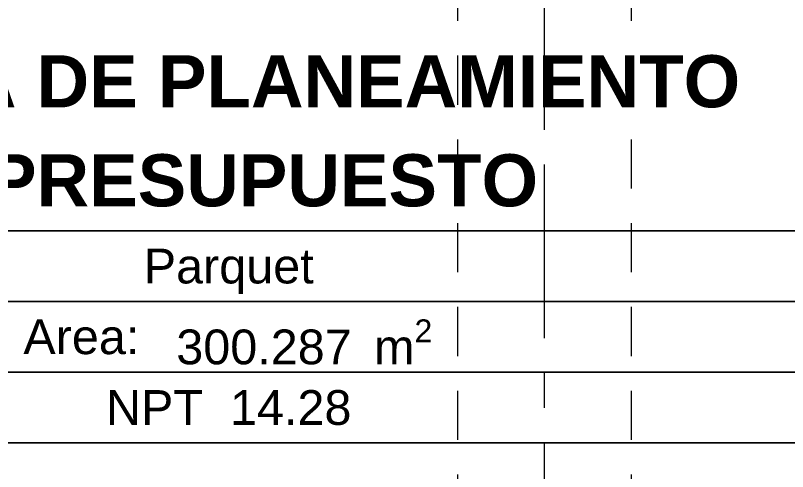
# Model space of a CAD drawing. Header units: inches. Extents: x -38 to 5698, y -33 to 92.
# Drawn here: x 292.297 to 294.52, y 11.466 to 12.779 of the extents above; entities that cross this region are included whole.
import ezdxf

# ---------------------------------------------------------------- set-up
doc = ezdxf.new("R2010")
doc.units = ezdxf.units.IN
doc.header["$MEASUREMENT"] = 0
doc.linetypes.add('Hidden Line', pattern=[0.195611, 0.141111, -0.0545])
doc.linetypes.add('Punto & Raya', pattern=[0.65, 0.5, -0.075, 0, -0.075])
for name, color, linetype in [('02 _ ARQ _ ALB _ Ejes Generales', 7, 'Continuous'), ('02 _ ARQ _ ZON _ Espacio.3D', 7, 'Continuous'), ('08 _ STR _ EXT _ 09 Vigas', 7, 'Continuous')]:
    doc.layers.add(name, color=color, linetype=linetype)
doc.styles.add('Estilo_Generado_1', font='swisseb.ttf')
doc.styles.add('Estilo_Generado_7', font='swisse.ttf')

msp = doc.modelspace()

# ---------------------------------------------------------------- linework, layer by layer
at = {"layer": '02 _ ARQ _ ALB _ Ejes Generales', "color": 252, "linetype": 'Punto & Raya', "lineweight": 13}
msp.add_line((293.82, 3.05), (293.82, 44.9), dxfattribs=at)
at = {"layer": '02 _ ARQ _ ZON _ Espacio.3D', "color": 252, "linetype": 'Continuous', "lineweight": 13}
for p, q in [((294.6402, 12.1596), (291.1814, 12.1596)), ((291.1814, 12.1596), (294.6402, 12.1596)), ((294.6402, 11.956), (291.1814, 11.956)), ((291.1814, 11.956), (294.6402, 11.956)), ((294.6402, 11.7525), (291.1814, 11.7525)), ((291.1814, 11.7525), (294.6402, 11.7525)), ((291.1814, 11.5489), (294.6402, 11.5489)), ((294.6402, 11.5489), (291.1814, 11.5489))]:
    msp.add_line(p, q, dxfattribs=at)
at = {"layer": '08 _ STR _ EXT _ 09 Vigas', "color": 251, "linetype": 'Hidden Line', "lineweight": 13}
for p, q in [((293.57, 7.7), (293.57, 16.9)), ((294.07, 7.7), (294.07, 16.9))]:
    msp.add_line(p, q, dxfattribs=at)

# ---------------------------------------------------------------- texts
at = {"layer": '02 _ ARQ _ ZON _ Espacio.3D', "color": 252, "lineweight": 25, "attachment_point": 2}
for s, insert, char_height, style in [('\\A1;{\\pqc;\\pt0;\\fSwis721 Ex BT|b1|i0|c0|p34;OFICINA DE PLANEAMIENTO}', (292.9108, 12.6646), 0.15, 'Estilo_Generado_1'), ('\\A1;{\\pqc;\\pt0;\\fSwis721 Ex BT|b1|i0|c0|p34;Y PRESUPUESTO}', (292.9108, 12.3796), 0.15, 'Estilo_Generado_1'), ('\\A1;{\\pqc;\\pt0;\\fSwis721 Ex BT|b0|i0|c238|p34;Parquet}', (292.9108, 12.1078), 0.1, 'Estilo_Generado_7'), ('\\A1;{\\pqc;\\pt0;\\fSwis721 Ex BT|b0|i0|c238|p34;Area: }', (292.4866, 11.9043), 0.1, 'Estilo_Generado_7'), ('\\A1;{\\pqc;\\pt0,0.3;\\fSwis721 Ex BT|b0|i0|c238|p34;300.287\\fSwis721 Ex BT|b0|i0|c238|p34;\\A1{\\H.66x;\\S^  ;}\\fSwis721 Ex BT|b0|i0|c238|p34; m\\fSwis721 Ex BT|b0|i0|c238|p34;\\A1{\\H.66x;\\S2^  ;}}', (293.1284, 11.9043), 0.1, 'Estilo_Generado_7'), ('\\A1;{\\pqc;\\pt0;\\fSwis721 Ex BT|b0|i0|c238|p34;NPT  14.28}', (292.9108, 11.7007), 0.1, 'Estilo_Generado_7')]:
    msp.add_mtext(s, dxfattribs=dict(at, insert=insert, char_height=char_height, style=style))

doc.saveas('drawing.dxf')
